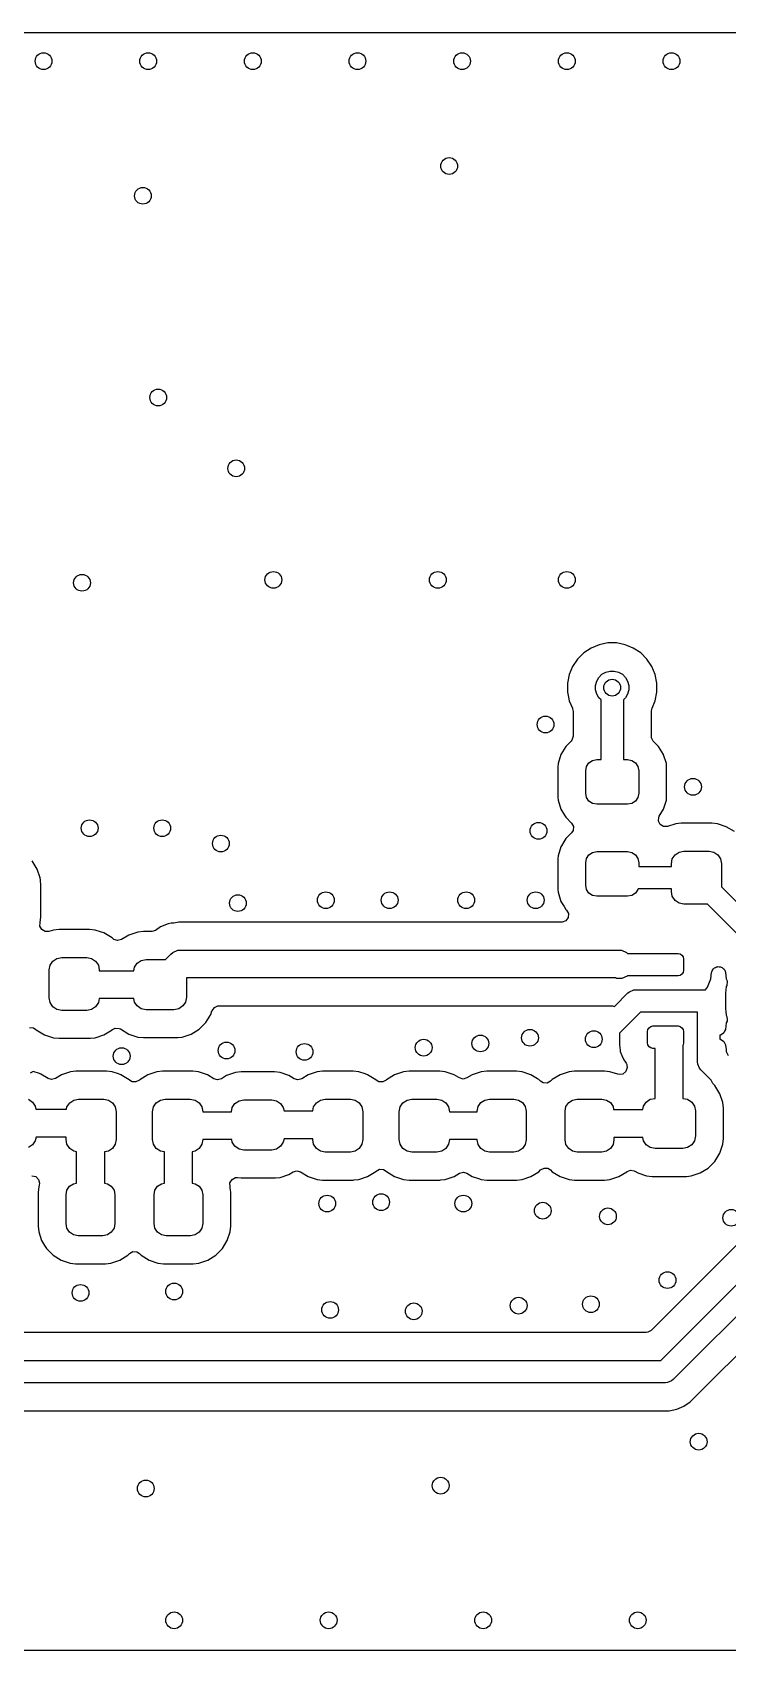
# Model space of a CAD drawing. Extents: x 5.33 to 7.46, y -5.07 to -3.93.
# Drawn here: x 6.235 to 6.725, y -5.071 to -3.93 of the extents above; entities that cross this region are included whole.
import ezdxf

# ---------------------------------------------------------------- set-up
doc = ezdxf.new("R2010")
doc.units = 0
doc.header["$MEASUREMENT"] = 0
doc.layers.add('BLACK', color=7, linetype='CONTINUOUS')

msp = doc.modelspace()

# ---------------------------------------------------------------- linework, layer by layer
at = {"layer": 'BLACK', "linetype": 'CONTINUOUS'}
for p, q in [((5.3347, -3.9297), (7.4507, -3.9297)), ((6.6409, -4.3605), (6.6348, -4.3617)), ((6.6471, -4.3605), (6.6409, -4.3605)), ((6.6409, -4.3605), (6.6409, -4.3605)), ((6.6532, -4.3617), (6.6471, -4.3605)), ((6.6471, -4.3605), (6.6471, -4.3605)), ((6.6195, -4.3719), (6.6161, -4.3771)), ((6.6239, -4.3675), (6.6195, -4.3719)), ((6.6195, -4.3719), (6.6195, -4.3719)), ((6.6291, -4.3641), (6.6239, -4.3675)), ((6.6239, -4.3675), (6.6239, -4.3675)), ((6.6348, -4.3617), (6.6291, -4.3641)), ((6.6348, -4.3617), (6.6348, -4.3617)), ((6.6544, -4.3622), (6.6532, -4.3617)), ((6.6532, -4.3617), (6.6532, -4.3617)), ((6.6589, -4.3641), (6.6544, -4.3622)), ((6.6641, -4.3675), (6.6589, -4.3641)), ((6.6685, -4.3719), (6.6641, -4.3675)), ((6.6719, -4.3771), (6.6685, -4.3719)), ((6.6137, -4.3828), (6.6125, -4.3889)), ((6.6161, -4.3771), (6.6137, -4.3828)), ((6.6137, -4.3828), (6.6137, -4.3828)), ((6.6346, -4.3848), (6.6368, -4.3826)), ((6.6368, -4.3826), (6.6395, -4.3811)), ((6.6395, -4.3811), (6.6425, -4.3803)), ((6.6425, -4.3803), (6.6455, -4.3803)), ((6.6455, -4.3803), (6.6485, -4.3811)), ((6.6485, -4.3811), (6.6512, -4.3826)), ((6.6512, -4.3826), (6.6534, -4.3848)), ((6.6743, -4.3828), (6.6719, -4.3771)), ((6.6755, -4.3889), (6.6743, -4.3828)), ((6.6125, -4.3889), (6.6125, -4.3951)), ((6.6125, -4.3951), (6.6132, -4.3987)), ((6.6323, -4.3905), (6.6331, -4.3875)), ((6.6323, -4.3935), (6.6323, -4.3905)), ((6.6331, -4.3965), (6.6323, -4.3935)), ((6.6331, -4.3875), (6.6346, -4.3848)), ((6.6534, -4.3848), (6.6549, -4.3875)), ((6.6549, -4.3875), (6.6557, -4.3905)), ((6.6557, -4.3935), (6.6549, -4.3965)), ((6.6557, -4.3905), (6.6557, -4.3935)), ((6.6743, -4.4012), (6.6755, -4.3951)), ((6.6755, -4.3951), (6.6755, -4.3889)), ((6.6132, -4.3987), (6.6137, -4.4012)), ((6.6137, -4.4012), (6.6159, -4.4065)), ((6.6159, -4.4065), (6.616, -4.4069)), ((6.616, -4.4069), (6.6164, -4.4088)), ((6.6346, -4.3992), (6.6331, -4.3965)), ((6.6361, -4.4007), (6.6346, -4.3992)), ((6.6361, -4.4428), (6.6361, -4.4007)), ((6.6534, -4.3992), (6.6519, -4.4007)), ((6.6519, -4.4007), (6.6519, -4.4428)), ((6.6549, -4.3965), (6.6534, -4.3992)), ((6.6716, -4.4088), (6.672, -4.4069)), ((6.672, -4.4069), (6.6721, -4.4066)), ((6.6721, -4.4066), (6.6743, -4.4012)), ((6.6164, -4.4088), (6.6164, -4.4263)), ((6.6716, -4.4263), (6.6716, -4.4088)), ((6.6156, -4.429), (6.615, -4.4298)), ((6.6164, -4.4263), (6.6156, -4.429)), ((6.6717, -4.4274), (6.6716, -4.4263)), ((6.673, -4.4298), (6.6717, -4.4274)), ((6.6078, -4.4392), (6.6058, -4.4456)), ((6.6113, -4.4335), (6.6078, -4.4392)), ((6.6078, -4.4392), (6.6078, -4.4392)), ((6.615, -4.4298), (6.6113, -4.4335)), ((6.6113, -4.4335), (6.6113, -4.4335)), ((6.6767, -4.4335), (6.673, -4.4298)), ((6.6802, -4.4392), (6.6767, -4.4335)), ((6.6767, -4.4335), (6.6767, -4.4335)), ((6.6767, -4.4335), (6.6767, -4.4335)), ((6.6802, -4.4393), (6.6802, -4.4392)), ((6.6802, -4.4392), (6.6802, -4.4392)), ((6.6802, -4.4392), (6.6802, -4.4392)), ((6.6822, -4.4456), (6.6802, -4.4393)), ((6.6058, -4.4456), (6.6056, -4.4479)), ((6.6056, -4.4479), (6.6056, -4.4484)), ((6.6056, -4.4484), (6.6056, -4.4686)), ((6.6253, -4.4506), (6.6259, -4.4476)), ((6.6253, -4.4664), (6.6253, -4.4506)), ((6.6259, -4.4476), (6.6276, -4.4451)), ((6.6276, -4.4451), (6.6302, -4.4434)), ((6.6302, -4.4434), (6.6332, -4.4428)), ((6.6332, -4.4428), (6.6361, -4.4428)), ((6.6519, -4.4428), (6.6548, -4.4428)), ((6.6548, -4.4428), (6.6578, -4.4434)), ((6.6578, -4.4434), (6.6604, -4.4451)), ((6.6604, -4.4451), (6.6621, -4.4476)), ((6.6621, -4.4476), (6.6627, -4.4506)), ((6.6627, -4.4506), (6.6627, -4.4664)), ((6.6824, -4.4484), (6.6822, -4.4456)), ((6.6824, -4.4686), (6.6824, -4.4484)), ((6.6056, -4.4686), (6.6057, -4.4694)), ((6.6057, -4.4694), (6.6058, -4.4714)), ((6.6058, -4.4714), (6.6078, -4.4778)), ((6.6259, -4.4694), (6.6253, -4.4664)), ((6.6276, -4.472), (6.6259, -4.4694)), ((6.6302, -4.4737), (6.6276, -4.472)), ((6.6332, -4.4743), (6.6302, -4.4737)), ((6.6548, -4.4743), (6.6332, -4.4743)), ((6.6578, -4.4737), (6.6548, -4.4743)), ((6.6604, -4.472), (6.6578, -4.4737)), ((6.6621, -4.4694), (6.6604, -4.472)), ((6.6627, -4.4664), (6.6621, -4.4694)), ((6.6802, -4.4778), (6.6822, -4.4714)), ((6.6822, -4.4714), (6.6824, -4.4686)), ((6.6078, -4.4778), (6.6078, -4.4778)), ((6.6078, -4.4778), (6.6078, -4.4778)), ((6.6078, -4.4778), (6.6103, -4.4819)), ((6.6103, -4.4819), (6.6113, -4.4835)), ((6.6113, -4.4835), (6.6113, -4.4835)), ((6.6113, -4.4835), (6.6153, -4.4875)), ((6.6766, -4.4861), (6.6769, -4.4833)), ((6.6778, -4.4886), (6.6766, -4.4861)), ((6.6769, -4.4833), (6.6772, -4.4826)), ((6.6772, -4.4826), (6.6802, -4.4778)), ((6.6153, -4.4945), (6.6113, -4.4985)), ((6.6153, -4.4875), (6.6166, -4.4899)), ((6.6164, -4.4927), (6.6153, -4.4945)), ((6.6166, -4.4899), (6.6164, -4.4927)), ((6.6802, -4.49), (6.6778, -4.4886)), ((6.683, -4.4899), (6.6802, -4.49)), ((6.6888, -4.488), (6.683, -4.4899)), ((6.6927, -4.4876), (6.6888, -4.488)), ((6.7143, -4.4876), (6.6927, -4.4876)), ((6.7182, -4.488), (6.7143, -4.4876)), ((6.7245, -4.4901), (6.7182, -4.488)), ((6.7182, -4.488), (6.7182, -4.488)), ((6.7182, -4.488), (6.7182, -4.488)), ((6.7302, -4.4936), (6.7245, -4.4901)), ((6.6078, -4.5042), (6.6058, -4.5106)), ((6.6082, -4.5036), (6.6078, -4.5042)), ((6.6078, -4.5042), (6.6078, -4.5042)), ((6.6098, -4.5009), (6.6082, -4.5036)), ((6.6113, -4.4985), (6.6098, -4.5009)), ((6.6113, -4.4985), (6.6113, -4.4985)), ((6.6276, -4.51), (6.6302, -4.5083)), ((6.6302, -4.5083), (6.6332, -4.5077)), ((6.6332, -4.5077), (6.6548, -4.5077)), ((6.6548, -4.5077), (6.6578, -4.5083)), ((6.6578, -4.5083), (6.6604, -4.51)), ((6.6884, -4.5099), (6.6912, -4.508)), ((6.6912, -4.508), (6.6946, -4.5073)), ((6.6946, -4.5073), (6.7123, -4.5073)), ((6.7123, -4.5073), (6.7157, -4.508)), ((6.7157, -4.508), (6.7186, -4.5099)), ((6.2384, -4.52), (6.2349, -4.5143)), ((6.2405, -4.5263), (6.2384, -4.52)), ((6.6057, -4.5126), (6.6056, -4.5134)), ((6.6056, -4.5134), (6.6056, -4.5336)), ((6.6058, -4.5106), (6.6057, -4.5126)), ((6.6253, -4.5156), (6.6259, -4.5126)), ((6.6253, -4.5314), (6.6253, -4.5156)), ((6.6259, -4.5126), (6.6276, -4.51)), ((6.6604, -4.51), (6.6621, -4.5126)), ((6.6621, -4.5126), (6.6627, -4.5156)), ((6.6627, -4.5156), (6.6627, -4.5181)), ((6.6627, -4.5181), (6.6858, -4.5181)), ((6.6858, -4.5162), (6.6864, -4.5128)), ((6.6858, -4.5181), (6.6858, -4.5162)), ((6.6864, -4.5128), (6.6884, -4.5099)), ((6.7186, -4.5099), (6.7205, -4.5128)), ((6.7205, -4.5128), (6.7212, -4.5162)), ((6.7212, -4.5162), (6.7212, -4.5326)), ((6.2407, -4.5279), (6.2405, -4.5263)), ((6.2408, -4.529), (6.2407, -4.5279)), ((6.2409, -4.5303), (6.2408, -4.529)), ((6.2409, -4.5537), (6.2409, -4.5303)), ((6.6259, -4.5344), (6.6253, -4.5314)), ((6.6056, -4.5336), (6.6057, -4.5343)), ((6.6057, -4.5343), (6.6058, -4.5364)), ((6.6058, -4.5364), (6.6078, -4.5428)), ((6.6078, -4.5428), (6.6078, -4.5428)), ((6.6078, -4.5428), (6.6078, -4.5428)), ((6.6078, -4.5428), (6.61, -4.5463)), ((6.6276, -4.5369), (6.6259, -4.5344)), ((6.6302, -4.5386), (6.6276, -4.5369)), ((6.6332, -4.5392), (6.6302, -4.5386)), ((6.6548, -4.5392), (6.6332, -4.5392)), ((6.6578, -4.5386), (6.6548, -4.5392)), ((6.6604, -4.5369), (6.6578, -4.5386)), ((6.6621, -4.5344), (6.6604, -4.5369)), ((6.6622, -4.5339), (6.6621, -4.5344)), ((6.6858, -4.5339), (6.6622, -4.5339)), ((6.6858, -4.5358), (6.6858, -4.5339)), ((6.6864, -4.5392), (6.6858, -4.5358)), ((6.6884, -4.5421), (6.6864, -4.5392)), ((6.6912, -4.544), (6.6884, -4.5421)), ((6.7212, -4.5326), (6.762, -4.5733)), ((6.2405, -4.5577), (6.2409, -4.5537)), ((6.61, -4.5463), (6.6113, -4.5485)), ((6.6113, -4.5485), (6.6113, -4.5485)), ((6.6113, -4.5485), (6.6118, -4.549)), ((6.6129, -4.5542), (6.6113, -4.5565)), ((6.6118, -4.549), (6.6131, -4.5514)), ((6.6131, -4.5514), (6.6129, -4.5542)), ((6.6946, -4.5447), (6.6912, -4.544)), ((6.7111, -4.5447), (6.6946, -4.5447)), ((6.7462, -4.5798), (6.7111, -4.5447)), ((6.2403, -4.5602), (6.2405, -4.5579)), ((6.2416, -4.5627), (6.2403, -4.5602)), ((6.2405, -4.5578), (6.2405, -4.5577)), ((6.2405, -4.5577), (6.2405, -4.5577)), ((6.2405, -4.5579), (6.2405, -4.5578)), ((6.2405, -4.5579), (6.2405, -4.5579)), ((6.244, -4.5641), (6.2416, -4.5627)), ((6.2467, -4.564), (6.244, -4.5641)), ((6.2498, -4.563), (6.2467, -4.564)), ((6.2538, -4.5626), (6.2498, -4.563)), ((6.2498, -4.563), (6.2498, -4.563)), ((6.2753, -4.5626), (6.2538, -4.5626)), ((6.2792, -4.563), (6.2753, -4.5626)), ((6.2837, -4.5645), (6.2792, -4.563)), ((6.2792, -4.563), (6.2792, -4.563)), ((6.2792, -4.563), (6.2792, -4.563)), ((6.2855, -4.5651), (6.2837, -4.5645)), ((6.2912, -4.5686), (6.2855, -4.5651)), ((6.303, -4.5666), (6.2978, -4.5698)), ((6.3093, -4.5645), (6.303, -4.5666)), ((6.3133, -4.5641), (6.3093, -4.5645)), ((6.3191, -4.5641), (6.3133, -4.5641)), ((6.3192, -4.5641), (6.3191, -4.5641)), ((6.3219, -4.5633), (6.3192, -4.5641)), ((6.3255, -4.5608), (6.3219, -4.5633)), ((6.3309, -4.5586), (6.3255, -4.5608)), ((6.3255, -4.5608), (6.3255, -4.5608)), ((6.3328, -4.5582), (6.3309, -4.5586)), ((6.3309, -4.5586), (6.3309, -4.5586)), ((6.3348, -4.5582), (6.3328, -4.5582)), ((6.3382, -4.5575), (6.3348, -4.5582)), ((6.3383, -4.5575), (6.3382, -4.5575)), ((6.6083, -4.5575), (6.3383, -4.5575)), ((6.6086, -4.5574), (6.6083, -4.5575)), ((6.6113, -4.5565), (6.6086, -4.5574)), ((6.2917, -4.5691), (6.2912, -4.5686)), ((6.2912, -4.5686), (6.2912, -4.5686)), ((6.2924, -4.5697), (6.2917, -4.5691)), ((6.2951, -4.5705), (6.2924, -4.5697)), ((6.2978, -4.5698), (6.2951, -4.5705)), ((6.334, -4.5788), (6.3376, -4.5773)), ((6.3376, -4.5773), (6.3395, -4.5772)), ((6.3395, -4.5772), (6.6486, -4.5772)), ((6.6486, -4.5772), (6.6505, -4.5773)), ((6.6505, -4.5773), (6.6541, -4.5788)), ((6.2468, -4.5912), (6.2475, -4.5878)), ((6.2475, -4.5878), (6.2494, -4.5849)), ((6.2494, -4.5849), (6.2523, -4.583)), ((6.2523, -4.583), (6.2557, -4.5823)), ((6.2557, -4.5823), (6.2734, -4.5823)), ((6.2734, -4.5823), (6.2768, -4.583)), ((6.2768, -4.583), (6.2796, -4.5849)), ((6.2796, -4.5849), (6.2816, -4.5878)), ((6.2816, -4.5878), (6.2822, -4.5912)), ((6.3065, -4.5917), (6.307, -4.5893)), ((6.307, -4.5893), (6.3089, -4.5864)), ((6.3089, -4.5864), (6.3118, -4.5845)), ((6.3118, -4.5845), (6.3152, -4.5838)), ((6.3152, -4.5838), (6.3288, -4.5838)), ((6.3288, -4.5838), (6.3326, -4.58)), ((6.3326, -4.58), (6.334, -4.5788)), ((6.334, -4.5788), (6.334, -4.5788)), ((6.6541, -4.5788), (6.6541, -4.5788)), ((6.6541, -4.5788), (6.6549, -4.5795)), ((6.6549, -4.5795), (6.6816, -4.5795)), ((6.6816, -4.5795), (6.6905, -4.5795)), ((6.6905, -4.5795), (6.692, -4.5798)), ((6.692, -4.5798), (6.6932, -4.5807)), ((6.6932, -4.5807), (6.6941, -4.582)), ((6.6941, -4.582), (6.6944, -4.5835)), ((6.6944, -4.5835), (6.6944, -4.5913)), ((6.7161, -4.5896), (6.7169, -4.5894)), ((6.7169, -4.5894), (6.7175, -4.5889)), ((6.7175, -4.5889), (6.7182, -4.5889)), ((6.7182, -4.5889), (6.7188, -4.5887)), ((6.7188, -4.5887), (6.7195, -4.5889)), ((6.7195, -4.5889), (6.7203, -4.5889)), ((6.7203, -4.5889), (6.7209, -4.5892)), ((6.7209, -4.5892), (6.7215, -4.5894)), ((6.7215, -4.5894), (6.722, -4.59)), ((6.2468, -4.6108), (6.2468, -4.5912)), ((6.2822, -4.5912), (6.2822, -4.5917)), ((6.2822, -4.5917), (6.3065, -4.5917)), ((6.6465, -4.5968), (6.3437, -4.5968)), ((6.3437, -4.5968), (6.3437, -4.6104)), ((6.6471, -4.5971), (6.6465, -4.5968)), ((6.6509, -4.5971), (6.6471, -4.5971)), ((6.6545, -4.5956), (6.6509, -4.5971)), ((6.6548, -4.5953), (6.6545, -4.5956)), ((6.6727, -4.5953), (6.6548, -4.5953)), ((6.6905, -4.5953), (6.6727, -4.5953)), ((6.692, -4.595), (6.6905, -4.5953)), ((6.6932, -4.5941), (6.692, -4.595)), ((6.6941, -4.5929), (6.6932, -4.5941)), ((6.6944, -4.5913), (6.6941, -4.5929)), ((6.7111, -4.6033), (6.7135, -4.5975)), ((6.7135, -4.5975), (6.7141, -4.593)), ((6.7141, -4.593), (6.7143, -4.5924)), ((6.7143, -4.5924), (6.7144, -4.5918)), ((6.7144, -4.5918), (6.7149, -4.5912)), ((6.7149, -4.5912), (6.7152, -4.5905)), ((6.7152, -4.5905), (6.7157, -4.5901)), ((6.7157, -4.5901), (6.7161, -4.5896)), ((6.722, -4.59), (6.7227, -4.5904)), ((6.7227, -4.5904), (6.723, -4.5909)), ((6.723, -4.5909), (6.7234, -4.5914)), ((6.7234, -4.5914), (6.7239, -4.5927)), ((6.7239, -4.5927), (6.7239, -4.5929)), ((6.7239, -4.5929), (6.7239, -4.5929)), ((6.7239, -4.5929), (6.7245, -4.5975)), ((6.7245, -4.5975), (6.725, -4.5988)), ((6.7251, -4.5993), (6.7249, -4.6021)), ((6.725, -4.5988), (6.7251, -4.5993)), ((6.2475, -4.6142), (6.2468, -4.6108)), ((6.2821, -4.6114), (6.2816, -4.6142)), ((6.3065, -4.6114), (6.2821, -4.6114)), ((6.307, -4.6138), (6.3065, -4.6114)), ((6.3437, -4.6104), (6.343, -4.6138)), ((6.6457, -4.6169), (6.6551, -4.6074)), ((6.6551, -4.6074), (6.6563, -4.6065)), ((6.6563, -4.6065), (6.6592, -4.6053)), ((6.6592, -4.6053), (6.6607, -4.6051)), ((6.6607, -4.6051), (6.7097, -4.6051)), ((6.7097, -4.6051), (6.7111, -4.6033)), ((6.7245, -4.6029), (6.7239, -4.6075)), ((6.7239, -4.6075), (6.7239, -4.6185)), ((6.7248, -4.6021), (6.7245, -4.6029)), ((6.7249, -4.6021), (6.7248, -4.6021)), ((6.2494, -4.6171), (6.2475, -4.6142)), ((6.2523, -4.619), (6.2494, -4.6171)), ((6.2557, -4.6197), (6.2523, -4.619)), ((6.2734, -4.6197), (6.2557, -4.6197)), ((6.2768, -4.619), (6.2734, -4.6197)), ((6.2796, -4.6171), (6.2768, -4.619)), ((6.2816, -4.6142), (6.2796, -4.6171)), ((6.3089, -4.6166), (6.307, -4.6138)), ((6.3118, -4.6186), (6.3089, -4.6166)), ((6.3152, -4.6192), (6.3118, -4.6186)), ((6.3348, -4.6192), (6.3152, -4.6192)), ((6.3382, -4.6186), (6.3348, -4.6192)), ((6.3411, -4.6166), (6.3382, -4.6186)), ((6.343, -4.6138), (6.3411, -4.6166)), ((6.3574, -4.6282), (6.3609, -4.6225)), ((6.3609, -4.6225), (6.3617, -4.6201)), ((6.3617, -4.6201), (6.3618, -4.6199)), ((6.3618, -4.6199), (6.3634, -4.6176)), ((6.3634, -4.6176), (6.3659, -4.6166)), ((6.3659, -4.6166), (6.3665, -4.6165)), ((6.3665, -4.6165), (6.6435, -4.6165)), ((6.6435, -4.6165), (6.6439, -4.6166)), ((6.6439, -4.6166), (6.6441, -4.6166)), ((6.6441, -4.6166), (6.6443, -4.6166)), ((6.6443, -4.6166), (6.6457, -4.6169)), ((6.664, -4.6209), (6.6491, -4.6358)), ((6.6727, -4.6209), (6.664, -4.6209)), ((6.6905, -4.6209), (6.6727, -4.6209)), ((6.7042, -4.6209), (6.6905, -4.6209)), ((6.7042, -4.6561), (6.7042, -4.6209)), ((6.7239, -4.6185), (6.7239, -4.6185)), ((6.7239, -4.6185), (6.7242, -4.6204)), ((6.7242, -4.6204), (6.7245, -4.6231)), ((6.7245, -4.6231), (6.7245, -4.6231)), ((6.7245, -4.6231), (6.7248, -4.6239)), ((6.2329, -4.6318), (6.2357, -4.632)), ((6.2357, -4.632), (6.2375, -4.6331)), ((6.2375, -4.6331), (6.2378, -4.6334)), ((6.2378, -4.6334), (6.2435, -4.6369)), ((6.2855, -4.6369), (6.2912, -4.6334)), ((6.2912, -4.6334), (6.2914, -4.6332)), ((6.2912, -4.6334), (6.2912, -4.6334)), ((6.2914, -4.6332), (6.2915, -4.6333)), ((6.2915, -4.6333), (6.2935, -4.6322)), ((6.2935, -4.6322), (6.2963, -4.6324)), ((6.2963, -4.6324), (6.2972, -4.6328)), ((6.2972, -4.6328), (6.303, -4.6364)), ((6.347, -4.6364), (6.3527, -4.6329)), ((6.3527, -4.6329), (6.3574, -4.6282)), ((6.6688, -4.6347), (6.6691, -4.6331)), ((6.6688, -4.6425), (6.6688, -4.6347)), ((6.6691, -4.6331), (6.67, -4.6319)), ((6.67, -4.6319), (6.6712, -4.631)), ((6.6712, -4.631), (6.6727, -4.6307)), ((6.6727, -4.6307), (6.6905, -4.6307)), ((6.6905, -4.6307), (6.692, -4.631)), ((6.692, -4.631), (6.6932, -4.6319)), ((6.6932, -4.6319), (6.6941, -4.6331)), ((6.6941, -4.6331), (6.6944, -4.6347)), ((6.6944, -4.6347), (6.6944, -4.6425)), ((6.7233, -4.6344), (6.7228, -4.6355)), ((6.7239, -4.6333), (6.7233, -4.6344)), ((6.7245, -4.6285), (6.7239, -4.6331)), ((6.7239, -4.6331), (6.7239, -4.6331)), ((6.7239, -4.6331), (6.7239, -4.6333)), ((6.725, -4.6272), (6.7245, -4.6285)), ((6.7248, -4.6239), (6.7251, -4.6267)), ((6.7251, -4.6267), (6.725, -4.6272)), ((6.7251, -4.6267), (6.7251, -4.6267)), ((6.2435, -4.6369), (6.2498, -4.639)), ((6.2498, -4.639), (6.2538, -4.6394)), ((6.2538, -4.6394), (6.2753, -4.6394)), ((6.2753, -4.6394), (6.2761, -4.6393)), ((6.2753, -4.6394), (6.2753, -4.6394)), ((6.2761, -4.6393), (6.2792, -4.639)), ((6.2792, -4.639), (6.2855, -4.6369)), ((6.303, -4.6364), (6.303, -4.6364)), ((6.303, -4.6364), (6.303, -4.6364)), ((6.303, -4.6364), (6.3093, -4.6385)), ((6.3093, -4.6385), (6.3133, -4.6389)), ((6.3133, -4.6389), (6.3367, -4.6389)), ((6.3367, -4.6389), (6.3367, -4.6389)), ((6.3367, -4.6389), (6.3375, -4.6389)), ((6.3375, -4.6389), (6.3407, -4.6385)), ((6.3407, -4.6385), (6.347, -4.6364)), ((6.6491, -4.6358), (6.6491, -4.6441)), ((6.6491, -4.6441), (6.6491, -4.6441)), ((6.6491, -4.6441), (6.6496, -4.6478)), ((6.6691, -4.644), (6.6688, -4.6425)), ((6.67, -4.6453), (6.6691, -4.644)), ((6.6712, -4.6462), (6.67, -4.6453)), ((6.6727, -4.6465), (6.6712, -4.6462)), ((6.6742, -4.6465), (6.6727, -4.6465)), ((6.6742, -4.6818), (6.6742, -4.6465)), ((6.6941, -4.644), (6.6938, -4.6444)), ((6.6938, -4.6444), (6.6938, -4.6818)), ((6.6944, -4.6425), (6.6941, -4.644)), ((6.7202, -4.6372), (6.72, -4.6371)), ((6.72, -4.6371), (6.72, -4.6401)), ((6.72, -4.6401), (6.7203, -4.6401)), ((6.7203, -4.6371), (6.7202, -4.6372)), ((6.7205, -4.6371), (6.7203, -4.6371)), ((6.7203, -4.6401), (6.7227, -4.6416)), ((6.7215, -4.6364), (6.7205, -4.6371)), ((6.7226, -4.6358), (6.7215, -4.6364)), ((6.7227, -4.6356), (6.7226, -4.6358)), ((6.7228, -4.6355), (6.7227, -4.6356)), ((6.7227, -4.6416), (6.7239, -4.6441)), ((6.7239, -4.6441), (6.7239, -4.6442)), ((6.7239, -4.6442), (6.7243, -4.6474)), ((6.6496, -4.6478), (6.6497, -4.6487)), ((6.6497, -4.6487), (6.6509, -4.6516)), ((6.6509, -4.6516), (6.652, -4.6542)), ((6.652, -4.6542), (6.6521, -4.6545)), ((6.6521, -4.6545), (6.6534, -4.6562)), ((6.6534, -4.6562), (6.6538, -4.657)), ((6.6538, -4.657), (6.6543, -4.6578)), ((6.6543, -4.6578), (6.6544, -4.6586)), ((6.7044, -4.6576), (6.7042, -4.6561)), ((6.7056, -4.6605), (6.7044, -4.6576)), ((6.7243, -4.6474), (6.7245, -4.6487)), ((6.7245, -4.6487), (6.7257, -4.6516)), ((6.2355, -4.6628), (6.2335, -4.6639)), ((6.2401, -4.6643), (6.2355, -4.6628)), ((6.241, -4.6646), (6.2401, -4.6643)), ((6.2461, -4.6677), (6.241, -4.6646)), ((6.2486, -4.6684), (6.2461, -4.6677)), ((6.2513, -4.6677), (6.2486, -4.6684)), ((6.2555, -4.6651), (6.2513, -4.6677)), ((6.2618, -4.663), (6.2555, -4.6651)), ((6.2657, -4.6626), (6.2618, -4.663)), ((6.2873, -4.6626), (6.2657, -4.6626)), ((6.2912, -4.663), (6.2873, -4.6626)), ((6.2958, -4.6645), (6.2912, -4.663)), ((6.2912, -4.663), (6.2912, -4.663)), ((6.2912, -4.663), (6.2912, -4.663)), ((6.2975, -4.6651), (6.2958, -4.6645)), ((6.3032, -4.6686), (6.2975, -4.6651)), ((6.3035, -4.6689), (6.3032, -4.6686)), ((6.3032, -4.6686), (6.3032, -4.6686)), ((6.3053, -4.67), (6.3035, -4.6689)), ((6.3105, -4.6689), (6.3081, -4.6702)), ((6.3108, -4.6686), (6.3105, -4.6689)), ((6.3165, -4.6651), (6.3108, -4.6686)), ((6.3108, -4.6686), (6.3108, -4.6686)), ((6.3228, -4.663), (6.3165, -4.6651)), ((6.3268, -4.6626), (6.3228, -4.663)), ((6.3483, -4.6626), (6.3268, -4.6626)), ((6.3522, -4.663), (6.3483, -4.6626)), ((6.3585, -4.6651), (6.3522, -4.663)), ((6.3522, -4.663), (6.3522, -4.663)), ((6.3522, -4.663), (6.3522, -4.663)), ((6.363, -4.6679), (6.3585, -4.6651)), ((6.3656, -4.6686), (6.363, -4.6679)), ((6.3683, -4.6679), (6.3656, -4.6686)), ((6.372, -4.6656), (6.3683, -4.6679)), ((6.3783, -4.6635), (6.372, -4.6656)), ((6.3823, -4.6631), (6.3783, -4.6635)), ((6.4057, -4.6631), (6.3823, -4.6631)), ((6.4097, -4.6635), (6.4057, -4.6631)), ((6.416, -4.6656), (6.4097, -4.6635)), ((6.4097, -4.6635), (6.4097, -4.6635)), ((6.4097, -4.6635), (6.4097, -4.6635)), ((6.4197, -4.6679), (6.416, -4.6656)), ((6.4223, -4.6686), (6.4197, -4.6679)), ((6.425, -4.6679), (6.4223, -4.6686)), ((6.4295, -4.6651), (6.425, -4.6679)), ((6.4358, -4.663), (6.4295, -4.6651)), ((6.4397, -4.6626), (6.4358, -4.663)), ((6.4612, -4.6626), (6.4397, -4.6626)), ((6.4652, -4.663), (6.4612, -4.6626)), ((6.4698, -4.6645), (6.4652, -4.663)), ((6.4652, -4.663), (6.4652, -4.663)), ((6.4652, -4.663), (6.4652, -4.663)), ((6.4715, -4.6651), (6.4698, -4.6645)), ((6.4772, -4.6686), (6.4715, -4.6651)), ((6.4775, -4.6689), (6.4772, -4.6686)), ((6.4772, -4.6686), (6.4772, -4.6686)), ((6.4793, -4.67), (6.4775, -4.6689)), ((6.4845, -4.6689), (6.4821, -4.6702)), ((6.4848, -4.6686), (6.4845, -4.6689)), ((6.4905, -4.6651), (6.4848, -4.6686)), ((6.4848, -4.6686), (6.4848, -4.6686)), ((6.4968, -4.663), (6.4905, -4.6651)), ((6.5008, -4.6626), (6.4968, -4.663)), ((6.5223, -4.6626), (6.5008, -4.6626)), ((6.5262, -4.663), (6.5223, -4.6626)), ((6.5325, -4.6651), (6.5262, -4.663)), ((6.5262, -4.663), (6.5262, -4.663)), ((6.5262, -4.663), (6.5262, -4.663)), ((6.5357, -4.6671), (6.5325, -4.6651)), ((6.5363, -4.6674), (6.5357, -4.6671)), ((6.5388, -4.6682), (6.5363, -4.6674)), ((6.5415, -4.6674), (6.5388, -4.6682)), ((6.5453, -4.6651), (6.5415, -4.6674)), ((6.5516, -4.663), (6.5453, -4.6651)), ((6.5555, -4.6626), (6.5516, -4.663)), ((6.5516, -4.663), (6.5516, -4.663)), ((6.5765, -4.6626), (6.5555, -4.6626)), ((6.5555, -4.6626), (6.5555, -4.6626)), ((6.5804, -4.663), (6.5765, -4.6626)), ((6.5765, -4.6626), (6.5765, -4.6626)), ((6.5867, -4.6651), (6.5804, -4.663)), ((6.5804, -4.663), (6.5804, -4.663)), ((6.5914, -4.668), (6.5867, -4.6651)), ((6.5867, -4.6651), (6.5867, -4.6651)), ((6.5867, -4.6651), (6.5867, -4.6651)), ((6.5923, -4.6685), (6.5914, -4.668)), ((6.5935, -4.6697), (6.5923, -4.6685)), ((6.5923, -4.6685), (6.5923, -4.6685)), ((6.6017, -4.6685), (6.6005, -4.6697)), ((6.6073, -4.6651), (6.6017, -4.6685)), ((6.6017, -4.6685), (6.6017, -4.6685)), ((6.6136, -4.663), (6.6073, -4.6651)), ((6.6175, -4.6626), (6.6136, -4.663)), ((6.6136, -4.663), (6.6136, -4.663)), ((6.6385, -4.6626), (6.6175, -4.6626)), ((6.6175, -4.6626), (6.6175, -4.6626)), ((6.6424, -4.663), (6.6385, -4.6626)), ((6.6385, -4.6626), (6.6385, -4.6626)), ((6.6479, -4.6648), (6.6424, -4.663)), ((6.6424, -4.663), (6.6424, -4.663)), ((6.6424, -4.663), (6.6424, -4.663)), ((6.6488, -4.665), (6.6479, -4.6648)), ((6.6516, -4.6646), (6.6488, -4.665)), ((6.6537, -4.6628), (6.6516, -4.6646)), ((6.6545, -4.6601), (6.6537, -4.6628)), ((6.6544, -4.6586), (6.6544, -4.6588)), ((6.6544, -4.6588), (6.6545, -4.6592)), ((6.6545, -4.6592), (6.6545, -4.6601)), ((6.7065, -4.6617), (6.7056, -4.6605)), ((6.7136, -4.6688), (6.7065, -4.6617)), ((6.7137, -4.6689), (6.7136, -4.6688)), ((6.715, -4.6714), (6.7137, -4.6689)), ((6.3081, -4.6702), (6.3053, -4.67)), ((6.4821, -4.6702), (6.4793, -4.67)), ((6.5953, -4.6709), (6.5935, -4.6697)), ((6.5981, -4.6711), (6.5953, -4.6709)), ((6.6005, -4.6697), (6.5981, -4.6711)), ((6.7164, -4.6728), (6.715, -4.6714)), ((6.7199, -4.6785), (6.7164, -4.6728)), ((6.7164, -4.6728), (6.7164, -4.6728)), ((6.7164, -4.6728), (6.7164, -4.6728)), ((6.722, -4.6848), (6.7199, -4.6785)), ((6.2322, -4.6824), (6.2351, -4.6844)), ((6.2351, -4.6844), (6.237, -4.6872)), ((6.237, -4.6872), (6.2375, -4.6894)), ((6.2375, -4.6894), (6.2591, -4.6894)), ((6.2591, -4.6894), (6.2594, -4.6878)), ((6.2594, -4.6878), (6.2614, -4.6849)), ((6.2614, -4.6849), (6.2642, -4.683)), ((6.2642, -4.683), (6.2676, -4.6823)), ((6.2676, -4.6823), (6.2853, -4.6823)), ((6.2853, -4.6823), (6.2887, -4.683)), ((6.2887, -4.683), (6.2916, -4.6849)), ((6.2916, -4.6849), (6.2935, -4.6878)), ((6.2935, -4.6878), (6.2942, -4.6912)), ((6.2942, -4.6912), (6.2942, -4.7108)), ((6.3198, -4.6912), (6.3205, -4.6878)), ((6.3198, -4.7108), (6.3198, -4.6912)), ((6.3205, -4.6878), (6.3224, -4.6849)), ((6.3224, -4.6849), (6.3253, -4.683)), ((6.3253, -4.683), (6.3287, -4.6823)), ((6.3287, -4.6823), (6.3464, -4.6823)), ((6.3464, -4.6823), (6.3498, -4.683)), ((6.3498, -4.683), (6.3526, -4.6849)), ((6.3526, -4.6849), (6.3546, -4.6878)), ((6.3546, -4.6878), (6.3552, -4.6912)), ((6.3552, -4.6912), (6.3754, -4.6912)), ((6.3754, -4.6912), (6.376, -4.6882)), ((6.376, -4.6882), (6.3779, -4.6854)), ((6.3779, -4.6854), (6.3808, -4.6834)), ((6.3808, -4.6834), (6.3842, -4.6828)), ((6.3842, -4.6828), (6.4038, -4.6828)), ((6.4038, -4.6828), (6.4072, -4.6834)), ((6.4072, -4.6834), (6.4101, -4.6854)), ((6.4101, -4.6854), (6.412, -4.6882)), ((6.412, -4.6882), (6.4125, -4.6906)), ((6.4125, -4.6906), (6.4329, -4.6906)), ((6.4329, -4.6906), (6.4334, -4.6878)), ((6.4334, -4.6878), (6.4354, -4.6849)), ((6.4354, -4.6849), (6.4382, -4.683)), ((6.4382, -4.683), (6.4416, -4.6823)), ((6.4416, -4.6823), (6.4593, -4.6823)), ((6.4593, -4.6823), (6.4627, -4.683)), ((6.4627, -4.683), (6.4656, -4.6849)), ((6.4656, -4.6849), (6.4675, -4.6878)), ((6.4675, -4.6878), (6.4682, -4.6912)), ((6.4682, -4.6912), (6.4682, -4.7108)), ((6.4938, -4.6912), (6.4945, -4.6878)), ((6.4938, -4.7108), (6.4938, -4.6912)), ((6.4945, -4.6878), (6.4964, -4.6849)), ((6.4964, -4.6849), (6.4993, -4.683)), ((6.4993, -4.683), (6.5027, -4.6823)), ((6.5027, -4.6823), (6.5204, -4.6823)), ((6.5204, -4.6823), (6.5238, -4.683)), ((6.5238, -4.683), (6.5266, -4.6849)), ((6.5266, -4.6849), (6.5286, -4.6878)), ((6.5286, -4.6878), (6.5292, -4.6912)), ((6.5292, -4.6912), (6.5488, -4.6912)), ((6.5488, -4.6909), (6.5494, -4.6876)), ((6.5488, -4.6912), (6.5488, -4.6909)), ((6.5494, -4.6876), (6.5513, -4.6848)), ((6.5513, -4.6848), (6.5541, -4.683)), ((6.5541, -4.683), (6.5574, -4.6823)), ((6.5574, -4.6823), (6.5746, -4.6823)), ((6.5746, -4.6823), (6.5779, -4.683)), ((6.5779, -4.683), (6.5807, -4.6848)), ((6.5807, -4.6848), (6.5826, -4.6876)), ((6.5826, -4.6876), (6.5832, -4.6909)), ((6.5832, -4.6909), (6.5832, -4.7111)), ((6.6108, -4.6909), (6.6114, -4.6876)), ((6.6108, -4.7111), (6.6108, -4.6909)), ((6.6114, -4.6876), (6.6133, -4.6848)), ((6.6133, -4.6848), (6.6161, -4.683)), ((6.6161, -4.683), (6.6194, -4.6823)), ((6.6194, -4.6823), (6.6366, -4.6823)), ((6.6366, -4.6823), (6.6399, -4.683)), ((6.6399, -4.683), (6.6427, -4.6848)), ((6.6427, -4.6848), (6.6446, -4.6876)), ((6.6446, -4.6876), (6.645, -4.6896)), ((6.645, -4.6896), (6.6655, -4.6896)), ((6.6655, -4.6896), (6.666, -4.6872)), ((6.666, -4.6872), (6.6679, -4.6844)), ((6.6679, -4.6844), (6.6708, -4.6824)), ((6.6708, -4.6824), (6.6742, -4.6818)), ((6.6938, -4.6818), (6.6972, -4.6824)), ((6.6972, -4.6824), (6.7001, -4.6844)), ((6.7001, -4.6844), (6.702, -4.6872)), ((6.702, -4.6872), (6.7027, -4.6906)), ((6.7027, -4.6906), (6.7027, -4.7083)), ((6.7224, -4.6887), (6.722, -4.6848)), ((6.7224, -4.7102), (6.7224, -4.6887)), ((6.2351, -4.7146), (6.2322, -4.7165)), ((6.237, -4.7117), (6.2351, -4.7146)), ((6.2376, -4.7091), (6.237, -4.7117)), ((6.2588, -4.7091), (6.2376, -4.7091)), ((6.2588, -4.7108), (6.2588, -4.7091)), ((6.2594, -4.7142), (6.2588, -4.7108)), ((6.2614, -4.7171), (6.2594, -4.7142)), ((6.2935, -4.7142), (6.2916, -4.7171)), ((6.2942, -4.7108), (6.2935, -4.7142)), ((6.3205, -4.7142), (6.3198, -4.7108)), ((6.3224, -4.7171), (6.3205, -4.7142)), ((6.3546, -4.7142), (6.3526, -4.7171)), ((6.3552, -4.7108), (6.3546, -4.7142)), ((6.3756, -4.7108), (6.3552, -4.7108)), ((6.376, -4.7127), (6.3756, -4.7108)), ((6.3779, -4.7156), (6.376, -4.7127)), ((6.412, -4.7127), (6.4101, -4.7156)), ((6.4125, -4.7103), (6.412, -4.7127)), ((6.4328, -4.7103), (6.4125, -4.7103)), ((6.4328, -4.7108), (6.4328, -4.7103)), ((6.4334, -4.7142), (6.4328, -4.7108)), ((6.4354, -4.7171), (6.4334, -4.7142)), ((6.4675, -4.7142), (6.4656, -4.7171)), ((6.4682, -4.7108), (6.4675, -4.7142)), ((6.4945, -4.7142), (6.4938, -4.7108)), ((6.4964, -4.7171), (6.4945, -4.7142)), ((6.5286, -4.7142), (6.5266, -4.7171)), ((6.5292, -4.7108), (6.5286, -4.7142)), ((6.5488, -4.7108), (6.5292, -4.7108)), ((6.5488, -4.7111), (6.5488, -4.7108)), ((6.5494, -4.7144), (6.5488, -4.7111)), ((6.5513, -4.7172), (6.5494, -4.7144)), ((6.5826, -4.7144), (6.5807, -4.7172)), ((6.5832, -4.7111), (6.5826, -4.7144)), ((6.6114, -4.7144), (6.6108, -4.7111)), ((6.6133, -4.7172), (6.6114, -4.7144)), ((6.6446, -4.7144), (6.6427, -4.7172)), ((6.6452, -4.7111), (6.6446, -4.7144)), ((6.6655, -4.7093), (6.6452, -4.7093)), ((6.6452, -4.7093), (6.6452, -4.7111)), ((6.666, -4.7117), (6.6655, -4.7093)), ((6.6679, -4.7146), (6.666, -4.7117)), ((6.6708, -4.7165), (6.6679, -4.7146)), ((6.7001, -4.7146), (6.6972, -4.7165)), ((6.702, -4.7117), (6.7001, -4.7146)), ((6.7027, -4.7083), (6.702, -4.7117)), ((6.7199, -4.7205), (6.722, -4.7142)), ((6.722, -4.7142), (6.7224, -4.7102)), ((6.2642, -4.719), (6.2614, -4.7171)), ((6.2662, -4.7194), (6.2642, -4.719)), ((6.2662, -4.7415), (6.2662, -4.7194)), ((6.2887, -4.719), (6.2858, -4.7196)), ((6.2858, -4.7196), (6.2858, -4.7415)), ((6.2916, -4.7171), (6.2887, -4.719)), ((6.3253, -4.719), (6.3224, -4.7171)), ((6.3282, -4.7196), (6.3253, -4.719)), ((6.3282, -4.7415), (6.3282, -4.7196)), ((6.3498, -4.719), (6.3478, -4.7194)), ((6.3478, -4.7194), (6.3478, -4.7415)), ((6.3526, -4.7171), (6.3498, -4.719)), ((6.3808, -4.7175), (6.3779, -4.7156)), ((6.3842, -4.7182), (6.3808, -4.7175)), ((6.4038, -4.7182), (6.3842, -4.7182)), ((6.4072, -4.7175), (6.4038, -4.7182)), ((6.4101, -4.7156), (6.4072, -4.7175)), ((6.4382, -4.719), (6.4354, -4.7171)), ((6.4416, -4.7197), (6.4382, -4.719)), ((6.4593, -4.7197), (6.4416, -4.7197)), ((6.4627, -4.719), (6.4593, -4.7197)), ((6.4656, -4.7171), (6.4627, -4.719)), ((6.4993, -4.719), (6.4964, -4.7171)), ((6.5027, -4.7197), (6.4993, -4.719)), ((6.5204, -4.7197), (6.5027, -4.7197)), ((6.5238, -4.719), (6.5204, -4.7197)), ((6.5266, -4.7171), (6.5238, -4.719)), ((6.5541, -4.719), (6.5513, -4.7172)), ((6.5574, -4.7197), (6.5541, -4.719)), ((6.5746, -4.7197), (6.5574, -4.7197)), ((6.5779, -4.719), (6.5746, -4.7197)), ((6.5807, -4.7172), (6.5779, -4.719)), ((6.6161, -4.719), (6.6133, -4.7172)), ((6.6194, -4.7197), (6.6161, -4.719)), ((6.6366, -4.7197), (6.6194, -4.7197)), ((6.6399, -4.719), (6.6366, -4.7197)), ((6.6427, -4.7172), (6.6399, -4.719)), ((6.6742, -4.7172), (6.6708, -4.7165)), ((6.6938, -4.7172), (6.6742, -4.7172)), ((6.6972, -4.7165), (6.6938, -4.7172)), ((6.7117, -4.7309), (6.7164, -4.7262)), ((6.7164, -4.7262), (6.7199, -4.7205)), ((6.2346, -4.7365), (6.2374, -4.737)), ((6.2374, -4.737), (6.2394, -4.7389)), ((6.3759, -4.739), (6.3784, -4.7377)), ((6.3784, -4.7377), (6.3798, -4.7377)), ((6.3798, -4.7377), (6.3823, -4.7379)), ((6.3823, -4.7379), (6.4057, -4.7379)), ((6.4057, -4.7379), (6.4065, -4.7378)), ((6.4057, -4.7379), (6.4057, -4.7379)), ((6.4065, -4.7378), (6.4097, -4.7375)), ((6.4097, -4.7375), (6.416, -4.7354)), ((6.416, -4.7354), (6.4189, -4.7336)), ((6.4189, -4.7336), (6.4216, -4.7329)), ((6.4216, -4.7329), (6.4241, -4.7336)), ((6.4241, -4.7336), (6.4295, -4.7369)), ((6.4295, -4.7369), (6.4295, -4.7369)), ((6.4295, -4.7369), (6.4295, -4.7369)), ((6.4295, -4.7369), (6.4358, -4.739)), ((6.4652, -4.739), (6.4715, -4.7369)), ((6.4715, -4.7369), (6.4772, -4.7334)), ((6.4772, -4.7334), (6.4775, -4.7331)), ((6.4775, -4.7331), (6.4799, -4.7318)), ((6.4799, -4.7318), (6.4827, -4.732)), ((6.4827, -4.732), (6.4845, -4.7331)), ((6.4845, -4.7331), (6.4848, -4.7334)), ((6.4848, -4.7334), (6.4905, -4.7369)), ((6.4905, -4.7369), (6.4968, -4.739)), ((6.5262, -4.739), (6.5325, -4.7369)), ((6.5325, -4.7369), (6.5363, -4.7346)), ((6.5363, -4.7346), (6.539, -4.7338)), ((6.539, -4.7338), (6.5415, -4.7346)), ((6.5415, -4.7346), (6.5453, -4.7369)), ((6.5453, -4.7369), (6.5496, -4.7383)), ((6.5804, -4.739), (6.5867, -4.7369)), ((6.5867, -4.7369), (6.5923, -4.7335)), ((6.5923, -4.7335), (6.5935, -4.7323)), ((6.5935, -4.7323), (6.5959, -4.7309)), ((6.5959, -4.7309), (6.5987, -4.7311)), ((6.5987, -4.7311), (6.6005, -4.7323)), ((6.6005, -4.7323), (6.6017, -4.7335)), ((6.6017, -4.7335), (6.6073, -4.7369)), ((6.6073, -4.7369), (6.6073, -4.7369)), ((6.6073, -4.7369), (6.6073, -4.7369)), ((6.6073, -4.7369), (6.6136, -4.739)), ((6.6424, -4.739), (6.6487, -4.7369)), ((6.6487, -4.7369), (6.6543, -4.7335)), ((6.6543, -4.7335), (6.6545, -4.7333)), ((6.6543, -4.7335), (6.6543, -4.7335)), ((6.6545, -4.7333), (6.6546, -4.7334)), ((6.6546, -4.7334), (6.6569, -4.7324)), ((6.6569, -4.7324), (6.6596, -4.733)), ((6.6596, -4.733), (6.66, -4.7331)), ((6.66, -4.7331), (6.662, -4.7344)), ((6.662, -4.7344), (6.6683, -4.7365)), ((6.6683, -4.7365), (6.6723, -4.7369)), ((6.6723, -4.7369), (6.6957, -4.7369)), ((6.6957, -4.7369), (6.6965, -4.7368)), ((6.6957, -4.7369), (6.6957, -4.7369)), ((6.6965, -4.7368), (6.6997, -4.7365)), ((6.6997, -4.7365), (6.706, -4.7344)), ((6.706, -4.7344), (6.7117, -4.7309)), ((6.2395, -4.7441), (6.2391, -4.748)), ((6.2391, -4.748), (6.2391, -4.772)), ((6.2394, -4.7389), (6.2401, -4.7417)), ((6.2398, -4.743), (6.2395, -4.7441)), ((6.2395, -4.7441), (6.2395, -4.7441)), ((6.2401, -4.7417), (6.2398, -4.743)), ((6.2588, -4.7499), (6.2594, -4.7466)), ((6.2594, -4.7466), (6.2613, -4.7438)), ((6.2613, -4.7438), (6.2641, -4.742)), ((6.2641, -4.742), (6.2662, -4.7415)), ((6.2858, -4.7415), (6.2879, -4.742)), ((6.2879, -4.742), (6.2907, -4.7438)), ((6.2907, -4.7438), (6.2926, -4.7466)), ((6.2926, -4.7466), (6.2932, -4.7499)), ((6.3208, -4.7499), (6.3214, -4.7466)), ((6.3214, -4.7466), (6.3233, -4.7438)), ((6.3233, -4.7438), (6.3261, -4.742)), ((6.3261, -4.742), (6.3282, -4.7415)), ((6.3478, -4.7415), (6.3499, -4.742)), ((6.3499, -4.742), (6.3527, -4.7438)), ((6.3527, -4.7438), (6.3546, -4.7466)), ((6.3546, -4.7466), (6.3552, -4.7499)), ((6.3744, -4.7414), (6.3759, -4.739)), ((6.3745, -4.7439), (6.3744, -4.7414)), ((6.3745, -4.7441), (6.3745, -4.7439)), ((6.3745, -4.7439), (6.3745, -4.7439)), ((6.3746, -4.7452), (6.3745, -4.7441)), ((6.3745, -4.7441), (6.3745, -4.7441)), ((6.3749, -4.748), (6.3746, -4.7452)), ((6.3749, -4.772), (6.3749, -4.748)), ((6.4358, -4.739), (6.4397, -4.7394)), ((6.4397, -4.7394), (6.4612, -4.7394)), ((6.4612, -4.7394), (6.462, -4.7393)), ((6.4612, -4.7394), (6.4612, -4.7394)), ((6.462, -4.7393), (6.4652, -4.739)), ((6.4968, -4.739), (6.5008, -4.7394)), ((6.5008, -4.7394), (6.5223, -4.7394)), ((6.5223, -4.7394), (6.5231, -4.7393)), ((6.5223, -4.7394), (6.5223, -4.7394)), ((6.5231, -4.7393), (6.5262, -4.739)), ((6.5496, -4.7383), (6.5516, -4.739)), ((6.5516, -4.739), (6.5516, -4.739)), ((6.5516, -4.739), (6.5516, -4.739)), ((6.5516, -4.739), (6.5555, -4.7394)), ((6.5555, -4.7394), (6.5555, -4.7394)), ((6.5555, -4.7394), (6.5555, -4.7394)), ((6.5555, -4.7394), (6.5765, -4.7394)), ((6.5765, -4.7394), (6.5804, -4.739)), ((6.5765, -4.7394), (6.5765, -4.7394)), ((6.6136, -4.739), (6.6136, -4.739)), ((6.6136, -4.739), (6.6136, -4.739)), ((6.6136, -4.739), (6.6175, -4.7394)), ((6.6175, -4.7394), (6.6175, -4.7394)), ((6.6175, -4.7394), (6.6175, -4.7394)), ((6.6175, -4.7394), (6.6385, -4.7394)), ((6.6385, -4.7394), (6.6424, -4.739)), ((6.6385, -4.7394), (6.6385, -4.7394)), ((6.2588, -4.7701), (6.2588, -4.7499)), ((6.2932, -4.7499), (6.2932, -4.7701)), ((6.3208, -4.7701), (6.3208, -4.7499)), ((6.3552, -4.7499), (6.3552, -4.7701)), ((6.759, -4.758), (6.6715, -4.8455)), ((6.2391, -4.772), (6.2395, -4.7759)), ((6.2594, -4.7734), (6.2588, -4.7701)), ((6.2932, -4.7701), (6.2926, -4.7734)), ((6.3214, -4.7734), (6.3208, -4.7701)), ((6.3552, -4.7701), (6.3546, -4.7734)), ((6.3745, -4.7759), (6.3749, -4.772)), ((6.3749, -4.772), (6.3749, -4.772)), ((6.6783, -4.8666), (6.7801, -4.7647)), ((6.2395, -4.7759), (6.2395, -4.7759)), ((6.2395, -4.7759), (6.2415, -4.7821)), ((6.2415, -4.7821), (6.2415, -4.7821)), ((6.2415, -4.7821), (6.2415, -4.7821)), ((6.2415, -4.7821), (6.2436, -4.7855)), ((6.2613, -4.7762), (6.2594, -4.7734)), ((6.2641, -4.778), (6.2613, -4.7762)), ((6.2674, -4.7787), (6.2641, -4.778)), ((6.2846, -4.7787), (6.2674, -4.7787)), ((6.2879, -4.778), (6.2846, -4.7787)), ((6.2907, -4.7762), (6.2879, -4.778)), ((6.2926, -4.7734), (6.2907, -4.7762)), ((6.3233, -4.7762), (6.3214, -4.7734)), ((6.3261, -4.778), (6.3233, -4.7762)), ((6.3294, -4.7787), (6.3261, -4.778)), ((6.3466, -4.7787), (6.3294, -4.7787)), ((6.3499, -4.778), (6.3466, -4.7787)), ((6.3527, -4.7762), (6.3499, -4.778)), ((6.3546, -4.7734), (6.3527, -4.7762)), ((6.369, -4.7878), (6.3725, -4.7821)), ((6.3725, -4.7821), (6.3745, -4.7759)), ((6.7936, -4.7736), (6.6871, -4.8801)), ((6.2436, -4.7855), (6.245, -4.7878)), ((6.245, -4.7878), (6.245, -4.7878)), ((6.245, -4.7878), (6.2497, -4.7925)), ((6.2497, -4.7925), (6.2497, -4.7925)), ((6.2497, -4.7925), (6.2497, -4.7925)), ((6.2497, -4.7925), (6.2553, -4.7959)), ((6.2967, -4.7959), (6.3023, -4.7925)), ((6.3023, -4.7925), (6.3035, -4.7913)), ((6.3035, -4.7913), (6.3059, -4.7899)), ((6.3059, -4.7899), (6.3087, -4.7901)), ((6.3087, -4.7901), (6.3105, -4.7913)), ((6.3105, -4.7913), (6.3117, -4.7925)), ((6.3117, -4.7925), (6.3173, -4.7959)), ((6.3587, -4.7959), (6.3643, -4.7925)), ((6.3643, -4.7925), (6.369, -4.7878)), ((6.6991, -4.8959), (6.8094, -4.7856)), ((6.2553, -4.7959), (6.2553, -4.7959)), ((6.2553, -4.7959), (6.2553, -4.7959)), ((6.2553, -4.7959), (6.2616, -4.798)), ((6.2616, -4.798), (6.2616, -4.798)), ((6.2616, -4.798), (6.2616, -4.798)), ((6.2616, -4.798), (6.2655, -4.7984)), ((6.2655, -4.7984), (6.2655, -4.7984)), ((6.2655, -4.7984), (6.2655, -4.7984)), ((6.2655, -4.7984), (6.2865, -4.7984)), ((6.2865, -4.7984), (6.2904, -4.798)), ((6.2865, -4.7984), (6.2865, -4.7984)), ((6.2904, -4.798), (6.2967, -4.7959)), ((6.3173, -4.7959), (6.3173, -4.7959)), ((6.3173, -4.7959), (6.3173, -4.7959)), ((6.3173, -4.7959), (6.3236, -4.798)), ((6.3236, -4.798), (6.3236, -4.798)), ((6.3236, -4.798), (6.3236, -4.798)), ((6.3236, -4.798), (6.3275, -4.7984)), ((6.3275, -4.7984), (6.3275, -4.7984)), ((6.3275, -4.7984), (6.3275, -4.7984)), ((6.3275, -4.7984), (6.3485, -4.7984)), ((6.3485, -4.7984), (6.3524, -4.798)), ((6.3485, -4.7984), (6.3485, -4.7984)), ((6.3524, -4.798), (6.3587, -4.7959)), ((6.668, -4.8469), (6.1236, -4.8469)), ((6.6691, -4.8468), (6.668, -4.8469)), ((6.6715, -4.8455), (6.6691, -4.8468)), ((6.1087, -4.8666), (6.6783, -4.8666)), ((6.6815, -4.8824), (6.1087, -4.8824)), ((6.683, -4.8822), (6.6815, -4.8824)), ((6.6859, -4.881), (6.683, -4.8822)), ((6.6871, -4.8801), (6.6859, -4.881)), ((6.6946, -4.8989), (6.6991, -4.8959)), ((6.1236, -4.9021), (6.6842, -4.9021)), ((6.6842, -4.9021), (6.6896, -4.901)), ((6.6896, -4.901), (6.6946, -4.8989)), ((7.4507, -5.0714), (5.3347, -5.0714))]:
    msp.add_line(p, q, dxfattribs=at)
at = {"layer": 'BLACK'}
for centre in [(6.2429, -3.95), (6.3167, -3.95), (6.3905, -3.95), (6.4643, -3.95), (6.5381, -3.95), (6.612, -3.95), (6.6858, -3.95), (6.529, -4.024), (6.313, -4.045), (6.3238, -4.1873), (6.3788, -4.2373), (6.27, -4.318), (6.405, -4.316), (6.521, -4.316), (6.612, -4.316), (6.644, -4.392), (6.597, -4.418), (6.701, -4.462), (6.2754, -4.4912), (6.3266, -4.4912), (6.368, -4.502), (6.592, -4.493), (6.38, -4.544), (6.442, -4.542), (6.487, -4.542), (6.541, -4.542), (6.59, -4.542), (6.586, -4.639), (6.631, -4.64), (6.298, -4.652), (6.372, -4.648), (6.427, -4.649), (6.511, -4.646), (6.551, -4.643), (6.481, -4.755), (6.443, -4.756), (6.539, -4.756), (6.595, -4.761), (6.641, -4.765), (6.728, -4.766), (6.683, -4.81), (6.269, -4.819), (6.335, -4.818), (6.445, -4.831), (6.504, -4.832), (6.578, -4.828), (6.629, -4.827), (6.705, -4.924), (6.315, -4.957), (6.523, -4.955), (6.335, -5.05), (6.444, -5.05), (6.553, -5.05), (6.662, -5.05)]:
    msp.add_circle(centre, 0.00591, dxfattribs=at)

doc.saveas('drawing.dxf')
